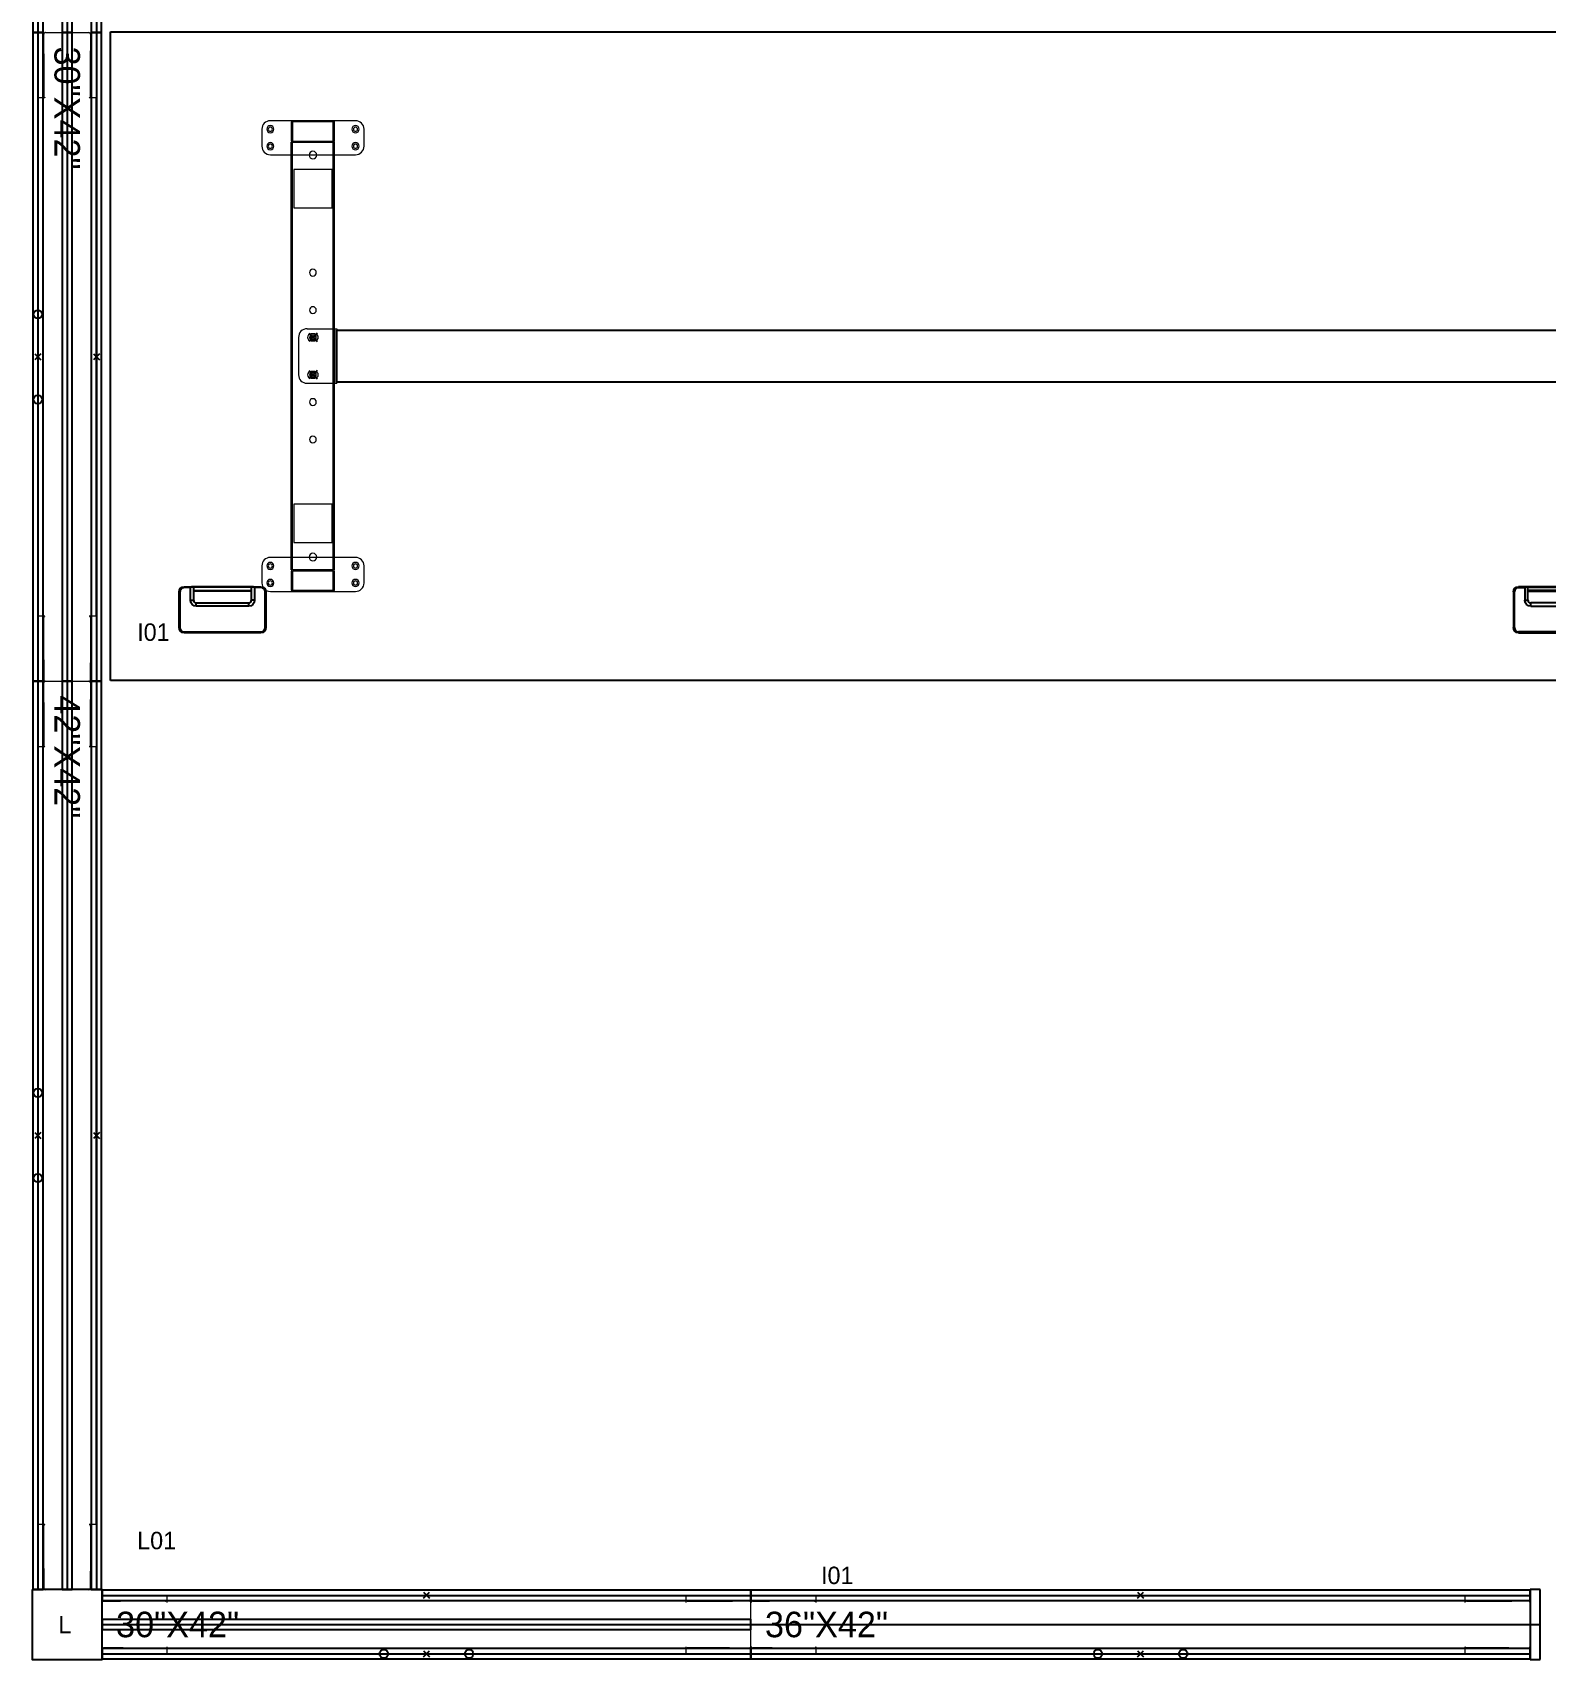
# Model space of a CAD drawing. Header units: inches. Extents: x 126 to 13186, y 9 to 361.
# Drawn here: x 5209.3 to 5279.2, y 41.7 to 116.9 of the extents above; entities that cross this region are included whole.
import ezdxf

# ---------------------------------------------------------------- set-up
doc = ezdxf.new("R2010")
doc.units = ezdxf.units.IN
doc.header["$MEASUREMENT"] = 0
for name, color, linetype in [('DD2D', 7, 'Continuous'), ('DD2D_Geometry', 7, 'Continuous'), ('ENFASIS NEW', 7, 'Continuous'), ('Id Unión', 7, 'Continuous'), ('PV-26D', 7, 'Continuous')]:
    doc.layers.add(name, color=color, linetype=linetype)
doc.styles.get("Standard").update_dxf_attribs({"font": 'stylu.ttf'})

# ---------------------------------------------------------------- blocks, each defined once
blk = doc.blocks.new('DD40123072AB')
for p, q in [((-0.915, -0.7687), (-0.915, -0.0067)), ((-0.915, -0.0067), (0.915, -0.0067)), ((0.915, -0.0067), (0.915, -0.7687)), ((0.915, -0.7687), (-0.915, -0.7687))]:
    blk.add_line(p, q)
at = {"layer": 'PV-26D'}
for p, q in [((-0.8345, -0.0687), (-0.8345, -0.1107)), ((-0.8335, -0.0687), (-0.8345, -0.0687)), ((-0.8335, -0.1107), (-0.8335, -0.0687)), ((-0.7385, -0.0627), (-0.8285, -0.0627)), ((-0.8285, -0.0637), (-0.8285, -0.0627)), ((-0.8285, -0.0637), (-0.7385, -0.0637)), ((-0.7385, -0.0637), (-0.7385, -0.0627)), ((-0.7335, -0.0687), (-0.7335, -0.1107)), ((-0.7335, -0.0687), (-0.7325, -0.0687)), ((-0.7325, -0.1107), (-0.7325, -0.0687)), ((0.7325, -0.1107), (0.7325, -0.0687)), ((0.7335, -0.0687), (0.7325, -0.0687)), ((0.7335, -0.0687), (0.7335, -0.1107)), ((0.7385, -0.0627), (0.8285, -0.0627)), ((0.7385, -0.0637), (0.7385, -0.0627)), ((0.8285, -0.0637), (0.7385, -0.0637)), ((0.8285, -0.0637), (0.8285, -0.0627)), ((0.8335, -0.1107), (0.8335, -0.0687)), ((0.8335, -0.0687), (0.8345, -0.0687)), ((0.8345, -0.0687), (0.8345, -0.1107)), ((-0.7527, -0.094), (-0.8143, -0.094)), ((-0.8143, -0.094), (-0.8143, -0.0977)), ((-0.7527, -0.094), (-0.7527, -0.0977)), ((0.7527, -0.094), (0.8143, -0.094)), ((0.7527, -0.094), (0.7527, -0.0977)), ((0.8143, -0.094), (0.8143, -0.0977)), ((-0.8335, -0.1107), (-0.8345, -0.1107)), ((-0.8212, -0.1009), (-0.8212, -0.1157)), ((-0.8212, -0.1009), (-0.8175, -0.1009)), ((-0.8175, -0.1167), (-0.8175, -0.1009)), ((-0.7495, -0.1117), (-0.8175, -0.1117)), ((-0.7495, -0.1119), (-0.8175, -0.1119)), ((-0.8175, -0.1124), (-0.7495, -0.1124)), ((-0.8143, -0.0977), (-0.7527, -0.0977)), ((-0.7495, -0.1009), (-0.7495, -0.1167)), ((-0.7458, -0.1009), (-0.7495, -0.1009)), ((-0.7458, -0.1157), (-0.7458, -0.1009)), ((-0.7335, -0.1107), (-0.7325, -0.1107)), ((0.7335, -0.1107), (0.7325, -0.1107)), ((0.7458, -0.1157), (0.7458, -0.1009)), ((0.7458, -0.1009), (0.7495, -0.1009)), ((0.7495, -0.1009), (0.7495, -0.1167)), ((0.7495, -0.1117), (0.8175, -0.1117)), ((0.7495, -0.1119), (0.8175, -0.1119)), ((0.8175, -0.1124), (0.7495, -0.1124)), ((0.8143, -0.0977), (0.7527, -0.0977)), ((0.8175, -0.1167), (0.8175, -0.1009)), ((0.8212, -0.1009), (0.8175, -0.1009)), ((0.8212, -0.1009), (0.8212, -0.1157)), ((0.8335, -0.1107), (0.8345, -0.1107)), ((-0.8212, -0.1157), (-0.8285, -0.1157)), ((-0.8285, -0.1157), (-0.8285, -0.1167)), ((-0.8285, -0.1167), (-0.8175, -0.1167)), ((-0.7495, -0.1161), (-0.8175, -0.1161)), ((-0.8175, -0.1166), (-0.7495, -0.1166)), ((-0.7495, -0.1167), (-0.8175, -0.1167)), ((-0.7495, -0.1167), (-0.7385, -0.1167)), ((-0.7385, -0.1157), (-0.7458, -0.1157)), ((-0.7385, -0.1157), (-0.7385, -0.1167)), ((0.7385, -0.1157), (0.7458, -0.1157)), ((0.7385, -0.1157), (0.7385, -0.1167)), ((0.7495, -0.1167), (0.7385, -0.1167)), ((0.7495, -0.1161), (0.8175, -0.1161)), ((0.8175, -0.1166), (0.7495, -0.1166)), ((0.7495, -0.1167), (0.8175, -0.1167)), ((0.8285, -0.1167), (0.8175, -0.1167)), ((0.8212, -0.1157), (0.8285, -0.1157)), ((0.8285, -0.1157), (0.8285, -0.1167))]:
    blk.add_line(p, q, dxfattribs=at)
at = {"layer": 'PV-26D', "extrusion": (0, 0, -1)}
for centre, radius, start, end in [((0.8285, -0.0687), 0.006, 0, 90), ((0.7385, -0.0687), 0.006, 90, 180), ((-0.7385, -0.0687), 0.006, 0, 90), ((-0.8285, -0.0687), 0.006, 90, 180), ((0.8143, -0.1009), 0.00691, 0, 90), ((0.7527, -0.1009), 0.00691, 90, 180), ((-0.7527, -0.1009), 0.00691, 0, 90), ((-0.8143, -0.1009), 0.00691, 90, 180), ((0.8285, -0.1107), 0.006, 270, 0), ((0.7385, -0.1107), 0.006, 180, 270), ((-0.7385, -0.1107), 0.006, 270, 0), ((-0.8285, -0.1107), 0.006, 180, 270)]:
    blk.add_arc(centre, radius, start, end, dxfattribs=at)
at = {"layer": 'PV-26D'}
for centre, radius, start, end in [((-0.8285, -0.0687), 0.005, 90, 180), ((-0.7385, -0.0687), 0.005, 0, 90), ((0.7385, -0.0687), 0.005, 90, 180), ((0.8285, -0.0687), 0.005, 0, 90), ((-0.8285, -0.1107), 0.005, 180, 270), ((-0.8143, -0.1009), 0.00318, 90, 180), ((-0.7527, -0.1009), 0.00318, 0, 90), ((-0.7385, -0.1107), 0.005, 270, 0), ((0.7385, -0.1107), 0.005, 180, 270), ((0.7527, -0.1009), 0.00318, 90, 180), ((0.8143, -0.1009), 0.00318, 0, 90), ((0.8285, -0.1107), 0.005, 270, 0)]:
    blk.add_arc(centre, radius, start, end, dxfattribs=at)
for points in [[(-0.8175, -0.1167), (-0.8197, -0.1167), (-0.8212, -0.1163), (-0.8212, -0.1157)], [(-0.7458, -0.1157), (-0.7458, -0.1163), (-0.7473, -0.1167), (-0.7495, -0.1167)], [(0.7458, -0.1157), (0.7458, -0.1163), (0.7473, -0.1167), (0.7495, -0.1167)], [(0.8175, -0.1167), (0.8197, -0.1167), (0.8212, -0.1163), (0.8212, -0.1157)]]:
    blk.add_rational_spline(points, [1, 0.804737854124, 0.804737854124, 1], degree=3, dxfattribs=at)
blk = doc.blocks.new('DD305172S')
at = {"color": 0, "linetype": 'Continuous', "lineweight": 0}
for p, q in [((-0.06, 0.0305), (-0.0573, 0.0305)), ((-0.06, -0.0305), (-0.06, 0.0305)), ((-0.0573, 0.0305), (0.038, 0.0305)), ((-0.0573, 0.0305), (-0.0573, -0.0305)), ((0.038, 0.025), (-0.01, 0.025)), ((-0.01, -0.025), (-0.01, 0.025)), ((0.038, 0.0305), (0.042, 0.0305)), ((0.0393, 0.025), (0.038, 0.025)), ((0.042, 0.025), (0.0393, 0.025)), ((0.042, 0.0112), (0.042, 0.0305)), ((1.49, 0.0308), (1.49, 0.032)), ((1.4935, 0.032), (1.49, 0.032)), ((1.49, 0.0112), (1.49, 0.0308)), ((1.4927, -0.032), (1.4927, 0.032)), ((1.525, 0.032), (1.4935, 0.032)), ((1.5204, 0.026), (1.5157, 0.026)), ((1.535, -0.022), (1.535, 0.022)), ((-0.0475, 0.007), (-0.0405, 0.007)), ((-0.0475, 0.004), (-0.0475, 0.007)), ((-0.0405, 0.004), (-0.0475, 0.004)), ((-0.0405, 0.007), (-0.0405, 0.004)), ((0.042, 0.0096), (0.042, 0.0112)), ((0.042, -0.0096), (0.042, 0.0096)), ((1.49, 0.0096), (1.49, 0.0112)), ((1.49, -0.0096), (1.49, 0.0096)), ((1.5157, 0.018), (1.5204, 0.018)), ((-0.0475, -0.004), (-0.0475, -0.007)), ((-0.0475, -0.004), (-0.0405, -0.004)), ((-0.0405, -0.007), (-0.0475, -0.007)), ((-0.0405, -0.007), (-0.0405, -0.004)), ((0.042, -0.0112), (0.042, -0.0096)), ((0.042, -0.0305), (0.042, -0.0112)), ((1.49, -0.0112), (1.49, -0.0096)), ((1.49, -0.0308), (1.49, -0.0112)), ((1.5204, -0.018), (1.5157, -0.018)), ((-0.0573, -0.0305), (-0.06, -0.0305)), ((-0.0573, -0.0305), (0.038, -0.0305)), ((-0.01, -0.025), (0.038, -0.025)), ((0.038, -0.025), (0.0393, -0.025)), ((0.038, -0.0305), (0.042, -0.0305)), ((0.0393, -0.025), (0.042, -0.025)), ((1.49, -0.032), (1.49, -0.0308)), ((1.4935, -0.032), (1.49, -0.032)), ((1.525, -0.032), (1.4935, -0.032)), ((1.5157, -0.026), (1.5204, -0.026))]:
    blk.add_line(p, q, dxfattribs=at)
at = {"color": 1}
for p, q in [((1.5131, 0.0171), (1.523, 0.0269)), ((1.523, 0.0171), (1.5131, 0.0269)), ((-0.0049, -0.0049), (0.0049, 0.0049)), ((0.0049, -0.0049), (-0.0049, 0.0049)), ((1.5131, -0.0269), (1.523, -0.0171)), ((1.523, -0.0269), (1.5131, -0.0171))]:
    blk.add_line(p, q, dxfattribs=at)
blk.add_lwpolyline([(1.49, -0.0305), (0.042, -0.0305), (0.042, 0.0305), (1.49, 0.0305)], close=True)
at = {"color": 0, "linetype": 'Continuous', "lineweight": 0}
for centre, radius, start, end in [((1.5157, 0.022), 0.00397, 90, 270), ((1.5181, 0.022), 0.00255, 90, 270), ((1.5181, 0.022), 0.00255, 270, 90), ((1.5204, 0.022), 0.00397, 270, 90), ((1.525, 0.022), 0.01, 0, 90), ((-0.0475, 0), 0.00697, 90, 270), ((-0.0475, 0), 0.00397, 90, 270), ((-0.0405, 0), 0.00697, 270, 90), ((-0.0405, 0), 0.00397, 270, 90), ((0, 0), 0.00697, 90, 270), ((0, 0), 0.00397, 90, 270), ((0, 0), 0.00255, 90, 270), ((0, 0), 0.00697, 270, 90), ((0, 0), 0.00397, 270, 90), ((0, 0), 0.00255, 270, 90), ((1.5157, -0.022), 0.00397, 90, 270), ((1.5204, -0.022), 0.00397, 270, 90), ((1.5181, -0.022), 0.00255, 90, 270), ((1.5181, -0.022), 0.00255, 270, 90), ((1.525, -0.022), 0.01, 270, 0)]:
    blk.add_arc(centre, radius, start, end, dxfattribs=at)
for p in [(1.5181, 0.022), (0, 0), (1.5181, -0.022)]:
    blk.add_point(p)
blk = doc.blocks.new('A$C346468CF')
at = {"color": 0, "linetype": 'Continuous', "lineweight": 0}
for p, q in [((-0.3512, 0.1729), (-0.3512, 0.0729)), ((-0.3212, 0.1829), (-0.3412, 0.1829)), ((-0.3112, 0.0729), (-0.3112, 0.1729)), ((0.1618, 0.1729), (0.1618, 0.0729)), ((0.1918, 0.1829), (0.1718, 0.1829)), ((0.2018, 0.0729), (0.2018, 0.1729)), ((-0.3497, 0.1464), (-0.3497, 0.0994)), ((-0.3277, 0.1483), (-0.3493, 0.1483)), ((-0.3277, 0.1467), (-0.3493, 0.1467)), ((-0.3273, 0.0994), (-0.3273, 0.1464)), ((-0.3258, 0.1483), (-0.3112, 0.1483)), ((-0.3258, 0.1464), (-0.3258, 0.1483)), ((-0.3258, 0.1467), (0.1764, 0.1467)), ((-0.3258, 0.0994), (-0.3258, 0.1464)), ((-0.3258, 0.0994), (-0.3258, 0.1464)), ((-0.3112, 0.1483), (0.1618, 0.1483)), ((-0.2937, 0.1454), (-0.2937, 0.1004)), ((-0.2487, 0.1454), (-0.2937, 0.1454)), ((-0.2487, 0.1004), (-0.2487, 0.1454)), ((0.0993, 0.1454), (0.0993, 0.1004)), ((0.1443, 0.1454), (0.0993, 0.1454)), ((0.1443, 0.1004), (0.1443, 0.1454)), ((0.1618, 0.1483), (0.1764, 0.1483)), ((0.1764, 0.1464), (0.1764, 0.1483)), ((0.1764, 0.1464), (0.1764, 0.0994)), ((0.1764, 0.0994), (0.1764, 0.1464)), ((0.1779, 0.1464), (0.1779, 0.0994)), ((0.1999, 0.1483), (0.1783, 0.1483)), ((0.1999, 0.1467), (0.1783, 0.1467)), ((0.2003, 0.0994), (0.2003, 0.1464)), ((-0.3493, 0.099), (-0.3277, 0.099)), ((-0.3493, 0.0975), (-0.3277, 0.0975)), ((-0.3258, 0.0975), (-0.3258, 0.0994)), ((-0.3258, 0.099), (0.1764, 0.099)), ((-0.3258, 0.0975), (-0.3112, 0.0975)), ((-0.3112, 0.0975), (0.1618, 0.0975)), ((-0.2937, 0.1004), (-0.2487, 0.1004)), ((0.0993, 0.1004), (0.1443, 0.1004)), ((0.1618, 0.0975), (0.1764, 0.0975)), ((0.1764, 0.0975), (0.1764, 0.0994)), ((0.1783, 0.099), (0.1999, 0.099)), ((0.1783, 0.0975), (0.1999, 0.0975)), ((-0.3412, 0.0629), (-0.3212, 0.0629)), ((0.1718, 0.0629), (0.1918, 0.0629))]:
    blk.add_line(p, q, dxfattribs=at)
for centre, radius, start, end in [((-0.3412, 0.1729), 0.01, 90, 180), ((-0.3412, 0.1729), 0.00422, 0, 180), ((-0.3412, 0.1729), 0.00422, 180, 0), ((-0.3412, 0.1729), 0.00246, 0, 180), ((-0.3412, 0.1729), 0.00246, 180, 0), ((-0.3212, 0.1729), 0.00422, 0, 180), ((-0.3212, 0.1729), 0.00422, 180, 0), ((-0.3212, 0.1729), 0.00246, 0, 180), ((-0.3212, 0.1729), 0.00246, 180, 0), ((-0.3212, 0.1729), 0.01, 0, 90), ((0.1718, 0.1729), 0.01, 90, 180), ((0.1718, 0.1729), 0.00422, 0, 180), ((0.1718, 0.1729), 0.00422, 180, 0), ((0.1718, 0.1729), 0.00246, 0, 180), ((0.1718, 0.1729), 0.00246, 180, 0), ((0.1918, 0.1729), 0.00422, 0, 180), ((0.1918, 0.1729), 0.00422, 180, 0), ((0.1918, 0.1729), 0.00246, 0, 180), ((0.1918, 0.1729), 0.00246, 180, 0), ((0.1918, 0.1729), 0.01, 0, 90), ((-0.3493, 0.1464), 0.0019, 90, 180), ((-0.3493, 0.1464), 0.00038, 90, 180), ((-0.3277, 0.1464), 0.0019, 0, 90), ((-0.3277, 0.1464), 0.00038, 0, 90), ((0.1783, 0.1464), 0.0019, 90, 180), ((0.1783, 0.1464), 0.00038, 90, 180), ((0.1999, 0.1464), 0.0019, 0, 90), ((0.1999, 0.1464), 0.00038, 0, 90), ((-0.3108, 0.1229), 0.0045, 90, 270), ((-0.3108, 0.1229), 0.0045, 270, 90), ((-0.1727, 0.1229), 0.00397, 90, 270), ((-0.1727, 0.1229), 0.00397, 270, 90), ((-0.1287, 0.1229), 0.00397, 90, 270), ((-0.1287, 0.1229), 0.00397, 270, 90), ((-0.0967, 0.1229), 0.00397, 90, 270), ((-0.0967, 0.1229), 0.00397, 270, 90), ((-0.0527, 0.1229), 0.00397, 90, 270), ((-0.0527, 0.1229), 0.00397, 270, 90), ((-0.0207, 0.1229), 0.00397, 90, 270), ((-0.0207, 0.1229), 0.00397, 270, 90), ((0.0233, 0.1229), 0.00397, 90, 270), ((0.0233, 0.1229), 0.00397, 270, 90), ((0.1614, 0.1229), 0.0045, 90, 270), ((0.1614, 0.1229), 0.0045, 270, 90), ((-0.3493, 0.0994), 0.0019, 180, 270), ((-0.3493, 0.0994), 0.00038, 180, 270), ((-0.3277, 0.0994), 0.00038, 270, 360), ((-0.3277, 0.0994), 0.0019, 270, 0), ((0.1783, 0.0994), 0.0019, 180, 270), ((0.1783, 0.0994), 0.00038, 180, 270), ((0.1999, 0.0994), 0.00038, 270, 360), ((0.1999, 0.0994), 0.0019, 270, 0), ((-0.3412, 0.0729), 0.00422, 0, 180), ((-0.3212, 0.0729), 0.00422, 0, 180), ((0.1718, 0.0729), 0.00422, 0, 180), ((0.1918, 0.0729), 0.00422, 0, 180), ((-0.3412, 0.0729), 0.01, 180, 270), ((-0.3412, 0.0729), 0.00422, 180, 0), ((-0.3412, 0.0729), 0.00246, 0, 180), ((-0.3412, 0.0729), 0.00246, 180, 0), ((-0.3212, 0.0729), 0.00422, 180, 0), ((-0.3212, 0.0729), 0.00246, 0, 180), ((-0.3212, 0.0729), 0.00246, 180, 0), ((-0.3212, 0.0729), 0.01, 270, 0), ((0.1718, 0.0729), 0.01, 180, 270), ((0.1718, 0.0729), 0.00422, 180, 0), ((0.1718, 0.0729), 0.00246, 0, 180), ((0.1718, 0.0729), 0.00246, 180, 0), ((0.1918, 0.0729), 0.00422, 180, 0), ((0.1918, 0.0729), 0.00246, 0, 180), ((0.1918, 0.0729), 0.00246, 180, 0), ((0.1918, 0.0729), 0.01, 270, 0)]:
    blk.add_arc(centre, radius, start, end, dxfattribs=at)
blk = doc.blocks.new('DD300530S')
blk.add_blockref('A$C346468CF', (0.0747, -0.1229))
blk = doc.blocks.new('DD101030422D')
at = {"color": 1, "linetype": 'Continuous', "lineweight": 0}
for p, q in [((0, -0.0255), (0, 0.0255)), ((0.0017, 0.0275), (0.0218, 0.0275)), ((0.002, 0.0275), (0.0215, 0.0275)), ((0.0747, 0.0275), (0.0215, 0.0275)), ((0.0747, 0.0275), (0.075, 0.0275)), ((0.0765, 0.026), (0.0765, 0.0343)), ((0.6855, 0.0343), (0.0765, 0.0343)), ((0.6855, 0.0343), (0.6855, 0.026)), ((0.6873, 0.0275), (0.687, 0.0275)), ((0.6873, 0.0275), (0.7405, 0.0275)), ((0.7603, 0.0275), (0.7402, 0.0275)), ((0.76, 0.0275), (0.7405, 0.0275)), ((0.762, -0.0255), (0.762, 0.0255)), ((0.025, -0.0275), (0.002, -0.0275)), ((0.025, -0.0275), (0.0747, -0.0275)), ((0.0747, -0.0275), (0.075, -0.0275)), ((0.0765, -0.0343), (0.0765, -0.026)), ((0.6855, -0.0343), (0.0765, -0.0343)), ((0.6855, -0.026), (0.6855, -0.0343)), ((0.6873, -0.0275), (0.687, -0.0275)), ((0.737, -0.0275), (0.6873, -0.0275)), ((0.737, -0.0275), (0.76, -0.0275))]:
    blk.add_line(p, q, dxfattribs=at)
at = {"color": 1}
for p, q in [((0.3775, 0.0379), (0.3845, 0.0308)), ((0.3775, 0.0308), (0.3845, 0.0379)), ((0.3775, -0.0379), (0.3845, -0.0308)), ((0.3775, -0.0308), (0.3845, -0.0379))]:
    blk.add_line(p, q, dxfattribs=at)
for centre in [(0.331, -0.0343), (0.431, -0.0343)]:
    blk.add_circle(centre, 0.005, dxfattribs=at)
at = {"color": 1, "linetype": 'Continuous', "lineweight": 0}
for centre, radius, start, end in [((0.002, 0.0255), 0.00203, 90, 180), ((0.075, 0.026), 0.00151, 10.021, 90), ((0.075, 0.026), 0.00151, 0, 10.021), ((0.687, 0.026), 0.00151, 90, 169.979), ((0.687, 0.026), 0.00151, 169.979, 180), ((0.687, 0.026), 0.00151, 169.979, 180), ((0.76, 0.0255), 0.00203, 0, 90), ((0.002, -0.0255), 0.00203, 180, 270), ((0.075, -0.026), 0.00151, 270, 349.979), ((0.075, -0.026), 0.00151, 349.979, 0), ((0.687, -0.026), 0.00151, 180, 190.021), ((0.687, -0.026), 0.00151, 180, 190.021), ((0.687, -0.026), 0.00151, 190.021, 270), ((0.76, -0.0255), 0.00203, 270, 0)]:
    blk.add_arc(centre, radius, start, end, dxfattribs=at)
at = {"color": 1}
for p in [(0.381, 0.0343), (0.381, -0.0343)]:
    blk.add_point(p, dxfattribs=at)
at = {"insert": (0.0165, 0.0151), "char_height": 0.03, "attachment_point": 1}
blk.add_mtext_dynamic_manual_height_columns('30"X42"', width=75.494015, gutter_width=12.5, heights=[0], dxfattribs=at)
blk = doc.blocks.new('SPACE_DD10103042')
blk.add_blockref('DD101030422D', (0, 0))
blk = doc.blocks.new('DD101042422D')
at = {"color": 1, "linetype": 'Continuous', "lineweight": 0}
for p, q in [((0, -0.0255), (0, 0.0255)), ((0.0017, 0.0275), (0.0218, 0.0275)), ((0.002, 0.0275), (0.0215, 0.0275)), ((0.0747, 0.0275), (0.0215, 0.0275)), ((0.0747, 0.0275), (0.075, 0.0275)), ((0.0765, 0.026), (0.0765, 0.0343)), ((0.9905, 0.0343), (0.0765, 0.0343)), ((0.9905, 0.0343), (0.9905, 0.026)), ((0.9923, 0.0275), (0.992, 0.0275)), ((0.9923, 0.0275), (1.0455, 0.0275)), ((1.0653, 0.0275), (1.0452, 0.0275)), ((1.065, 0.0275), (1.0455, 0.0275)), ((1.067, -0.0255), (1.067, 0.0255)), ((0.025, -0.0275), (0.002, -0.0275)), ((0.025, -0.0275), (0.0747, -0.0275)), ((0.0747, -0.0275), (0.075, -0.0275)), ((0.0765, -0.0343), (0.0765, -0.026)), ((0.9905, -0.0343), (0.0765, -0.0343)), ((0.9905, -0.026), (0.9905, -0.0343)), ((0.9923, -0.0275), (0.992, -0.0275)), ((1.042, -0.0275), (0.9923, -0.0275)), ((1.042, -0.0275), (1.065, -0.0275))]:
    blk.add_line(p, q, dxfattribs=at)
at = {"color": 1}
for p, q in [((0.53, 0.0379), (0.537, 0.0308)), ((0.53, 0.0308), (0.537, 0.0379)), ((0.53, -0.0379), (0.537, -0.0308)), ((0.53, -0.0308), (0.537, -0.0379))]:
    blk.add_line(p, q, dxfattribs=at)
for centre in [(0.4835, -0.0343), (0.5835, -0.0343)]:
    blk.add_circle(centre, 0.005, dxfattribs=at)
at = {"color": 1, "linetype": 'Continuous', "lineweight": 0}
for centre, radius, start, end in [((0.002, 0.0255), 0.00203, 90, 180), ((0.075, 0.026), 0.00151, 10.021, 90), ((0.075, 0.026), 0.00151, 0, 10.021), ((0.992, 0.026), 0.00151, 90, 169.979), ((0.992, 0.026), 0.00151, 169.979, 180), ((0.992, 0.026), 0.00151, 169.979, 180), ((1.065, 0.0255), 0.00203, 0, 90), ((0.002, -0.0255), 0.00203, 180, 270), ((0.075, -0.026), 0.00151, 270, 349.979), ((0.075, -0.026), 0.00151, 349.979, 0), ((0.992, -0.026), 0.00151, 180, 190.021), ((0.992, -0.026), 0.00151, 180, 190.021), ((0.992, -0.026), 0.00151, 190.021, 270), ((1.065, -0.0255), 0.00203, 270, 0)]:
    blk.add_arc(centre, radius, start, end, dxfattribs=at)
at = {"color": 1}
for p in [(0.5335, 0.0343), (0.5335, -0.0343)]:
    blk.add_point(p, dxfattribs=at)
at = {"insert": (0.0165, 0.0151), "char_height": 0.03, "attachment_point": 1}
blk.add_mtext_dynamic_manual_height_columns('42"X42"', width=75.494015, gutter_width=12.5, heights=[0], dxfattribs=at)
blk = doc.blocks.new('SPACE_DD10104242')
blk.add_blockref('DD101042422D', (0, 0))
blk = doc.blocks.new('DD101036422D')
at = {"color": 1, "linetype": 'Continuous', "lineweight": 0}
for p, q in [((0, -0.0255), (0, 0.0255)), ((0.0017, 0.0275), (0.0218, 0.0275)), ((0.002, 0.0275), (0.0215, 0.0275)), ((0.0747, 0.0275), (0.0215, 0.0275)), ((0.0747, 0.0275), (0.075, 0.0275)), ((0.0765, 0.026), (0.0765, 0.0343)), ((0.8385, 0.0343), (0.0765, 0.0343)), ((0.8385, 0.0343), (0.8385, 0.026)), ((0.8403, 0.0275), (0.84, 0.0275)), ((0.8403, 0.0275), (0.8935, 0.0275)), ((0.9133, 0.0275), (0.8932, 0.0275)), ((0.913, 0.0275), (0.8935, 0.0275)), ((0.915, -0.0255), (0.915, 0.0255)), ((0.025, -0.0275), (0.002, -0.0275)), ((0.025, -0.0275), (0.0747, -0.0275)), ((0.0747, -0.0275), (0.075, -0.0275)), ((0.0765, -0.0343), (0.0765, -0.026)), ((0.8385, -0.0343), (0.0765, -0.0343)), ((0.8385, -0.026), (0.8385, -0.0343)), ((0.8403, -0.0275), (0.84, -0.0275)), ((0.89, -0.0275), (0.8403, -0.0275)), ((0.89, -0.0275), (0.913, -0.0275))]:
    blk.add_line(p, q, dxfattribs=at)
at = {"color": 1}
for p, q in [((0.454, 0.0379), (0.461, 0.0308)), ((0.454, 0.0308), (0.461, 0.0379)), ((0.454, -0.0379), (0.461, -0.0308)), ((0.454, -0.0308), (0.461, -0.0379))]:
    blk.add_line(p, q, dxfattribs=at)
for centre in [(0.4075, -0.0343), (0.5075, -0.0343)]:
    blk.add_circle(centre, 0.005, dxfattribs=at)
at = {"color": 1, "linetype": 'Continuous', "lineweight": 0}
for centre, radius, start, end in [((0.002, 0.0255), 0.00203, 90, 180), ((0.075, 0.026), 0.00151, 10.021, 90), ((0.075, 0.026), 0.00151, 0, 10.021), ((0.84, 0.026), 0.00151, 90, 169.979), ((0.84, 0.026), 0.00151, 169.979, 180), ((0.84, 0.026), 0.00151, 169.979, 180), ((0.913, 0.0255), 0.00203, 0, 90), ((0.002, -0.0255), 0.00203, 180, 270), ((0.075, -0.026), 0.00151, 270, 349.979), ((0.075, -0.026), 0.00151, 349.979, 0), ((0.84, -0.026), 0.00151, 180, 190.021), ((0.84, -0.026), 0.00151, 180, 190.021), ((0.84, -0.026), 0.00151, 190.021, 270), ((0.913, -0.0255), 0.00203, 270, 0)]:
    blk.add_arc(centre, radius, start, end, dxfattribs=at)
at = {"color": 1}
for p in [(0.4575, 0.0343), (0.4575, -0.0343)]:
    blk.add_point(p, dxfattribs=at)
at = {"insert": (0.0165, 0.0151), "char_height": 0.03, "attachment_point": 1}
blk.add_mtext_dynamic_manual_height_columns('36"X42"', width=75.494015, gutter_width=12.5, heights=[0], dxfattribs=at)
blk = doc.blocks.new('SPACE_DD10103642')
blk.add_blockref('DD101036422D', (0, 0))
blk = doc.blocks.new('DD3021422D')
for p, q in [((0, 0.041), (0, -0.041)), ((0.012, 0.041), (0, 0.041)), ((0.012, -0.041), (0.012, 0.041)), ((0, -0.041), (0.012, -0.041))]:
    blk.add_line(p, q)
blk = doc.blocks.new('SPACE_DD302142')
blk.add_blockref('DD3021422D', (0, 0))

msp = doc.modelspace()

# ---------------------------------------------------------------- linework, layer by layer
at = {"layer": 'DD2D'}
for p, q in [((5209.542, 158.919), (5209.542, 116.911)), ((5210.892, 158.919), (5210.892, 116.911)), ((5210.892, 158.919), (5210.892, 116.911)), ((5212.243, 158.919), (5212.243, 116.911)), ((5209.542, 116.911), (5209.542, 86.911)), ((5210.892, 116.911), (5210.892, 116.907)), ((5210.892, 116.911), (5210.892, 86.911)), ((5210.892, 116.911), (5210.892, 86.911)), ((5212.243, 116.911), (5212.243, 86.911)), ((5209.542, 86.911), (5209.542, 44.903)), ((5210.892, 86.911), (5210.892, 86.907)), ((5210.892, 86.911), (5210.892, 44.903)), ((5210.892, 86.911), (5210.892, 44.903)), ((5212.243, 86.911), (5212.243, 44.903)), ((5210.892, 44.903), (5210.892, 44.899)), ((5212.507, 44.639), (5242.507, 44.639)), ((5242.507, 44.639), (5278.53, 44.639)), ((5212.507, 43.289), (5242.507, 43.289)), ((5212.507, 43.289), (5242.507, 43.289)), ((5242.507, 43.289), (5242.51, 43.289)), ((5242.507, 43.289), (5278.53, 43.289)), ((5278.53, 43.289), (5279.003, 43.289)), ((5212.507, 41.938), (5242.507, 41.938)), ((5242.507, 41.938), (5278.53, 41.938))]:
    msp.add_line(p, q, dxfattribs=at)
at = {"layer": 'DD2D_Geometry'}
for points in [[(5209.306, 158.919), (5209.306, 116.911), (5209.778, 116.911), (5209.778, 158.919)], [(5209.306, 158.919), (5209.306, 116.911), (5209.778, 116.911), (5209.778, 158.919)], [(5210.656, 158.919), (5210.656, 116.911), (5211.129, 116.911), (5211.129, 158.919)], [(5210.656, 158.919), (5210.656, 116.911), (5211.129, 116.911), (5211.129, 158.919)], [(5212.007, 158.919), (5212.007, 116.911), (5212.479, 116.911), (5212.479, 158.919)], [(5212.007, 158.919), (5212.007, 116.911), (5212.479, 116.911), (5212.479, 158.919)], [(5209.306, 116.911), (5209.306, 86.911), (5209.778, 86.911), (5209.778, 116.911)], [(5209.306, 116.911), (5209.306, 86.911), (5209.778, 86.911), (5209.778, 116.911)], [(5210.656, 116.911), (5210.656, 86.911), (5211.129, 86.911), (5211.129, 116.911)], [(5210.656, 116.911), (5210.656, 86.911), (5211.129, 86.911), (5211.129, 116.911)], [(5210.892, 116.907), (5210.892, 116.907), (5210.892, 116.911), (5210.892, 116.911)], [(5212.007, 116.911), (5212.007, 86.911), (5212.479, 86.911), (5212.479, 116.911)], [(5212.007, 116.911), (5212.007, 86.911), (5212.479, 86.911), (5212.479, 116.911)], [(5209.306, 86.911), (5209.306, 44.903), (5209.778, 44.903), (5209.778, 86.911)], [(5209.306, 86.911), (5209.306, 44.903), (5209.778, 44.903), (5209.778, 86.911)], [(5210.656, 86.911), (5210.656, 44.903), (5211.129, 44.903), (5211.129, 86.911)], [(5210.656, 86.911), (5210.656, 44.903), (5211.129, 44.903), (5211.129, 86.911)], [(5210.892, 86.907), (5210.892, 86.907), (5210.892, 86.911), (5210.892, 86.911)], [(5212.007, 86.911), (5212.007, 44.903), (5212.479, 44.903), (5212.479, 86.911)], [(5212.007, 86.911), (5212.007, 44.903), (5212.479, 44.903), (5212.479, 86.911)], [(5209.278, 44.903), (5209.282, 41.675), (5212.51, 41.675), (5212.507, 44.903)], [(5212.507, 44.403), (5242.507, 44.403), (5242.507, 44.875), (5212.507, 44.875)], [(5212.507, 44.403), (5242.507, 44.403), (5242.507, 44.875), (5212.507, 44.875)], [(5242.507, 44.403), (5278.53, 44.403), (5278.53, 44.875), (5242.507, 44.875)], [(5242.507, 44.403), (5278.53, 44.403), (5278.53, 44.875), (5242.507, 44.875)], [(5212.507, 43.053), (5242.507, 43.053), (5242.507, 43.525), (5212.507, 43.525)], [(5212.507, 43.053), (5242.507, 43.053), (5242.507, 43.525), (5212.507, 43.525)], [(5242.507, 43.289), (5242.51, 43.289), (5242.51, 43.289), (5242.507, 43.289)], [(5212.507, 41.702), (5242.507, 41.702), (5242.507, 42.175), (5212.507, 42.175)], [(5212.507, 41.702), (5242.507, 41.702), (5242.507, 42.175), (5212.507, 42.175)], [(5242.507, 41.702), (5278.53, 41.702), (5278.53, 42.175), (5242.507, 42.175)], [(5242.507, 41.702), (5278.53, 41.702), (5278.53, 42.175), (5242.507, 42.175)]]:
    msp.add_lwpolyline(points, close=True, dxfattribs=at)

# ---------------------------------------------------------------- block references
at = {"layer": 'DD2D_Geometry', "xscale": 39.3700787401575, "yscale": 39.3700787401575, "zscale": 39.3700787401575, "rotation": 270}
for name, p in [('SPACE_DD10103042', (5210.892, 116.911)), ('SPACE_DD10104242', (5210.892, 86.911))]:
    msp.add_blockref(name, p, dxfattribs=at)
at = {"layer": 'DD2D_Geometry', "xscale": 39.3700787401575, "yscale": 39.3700787401575, "zscale": 39.3700787401575}
for name, p in [('SPACE_DD10103042', (5212.507, 43.289)), ('SPACE_DD10103642', (5242.507, 43.289)), ('SPACE_DD302142', (5278.53, 43.289)), ('SPACE_DD302142', (5278.53, 43.289))]:
    msp.add_blockref(name, p, dxfattribs=at)
at = {"layer": 'ENFASIS NEW', "xscale": 39.3700787401575, "yscale": 39.3700787401575, "zscale": 39.3700787401575}
for name, p, rotation in [('DD40123072AB', (5248.924, 86.685), 180), ('DD300530S', (5222.257, 101.949), 90), ('DD305172S', (5282.023, 101.949), 180)]:
    msp.add_blockref(name, p, dxfattribs=dict(at, rotation=rotation))

# ---------------------------------------------------------------- texts
at = {"layer": 'DD2D_Geometry'}
msp.add_text('L', height=0.807, dxfattribs=at).set_placement((5210.489, 42.885))
at = {"layer": 'Id Unión'}
for s, p in [('I01', (5214.131, 88.779)), ('L01', (5214.131, 46.771)), ('I01', (5245.748, 45.159))]:
    msp.add_text(s, height=0.8071, dxfattribs=at).set_placement(p)

doc.saveas('drawing.dxf')
